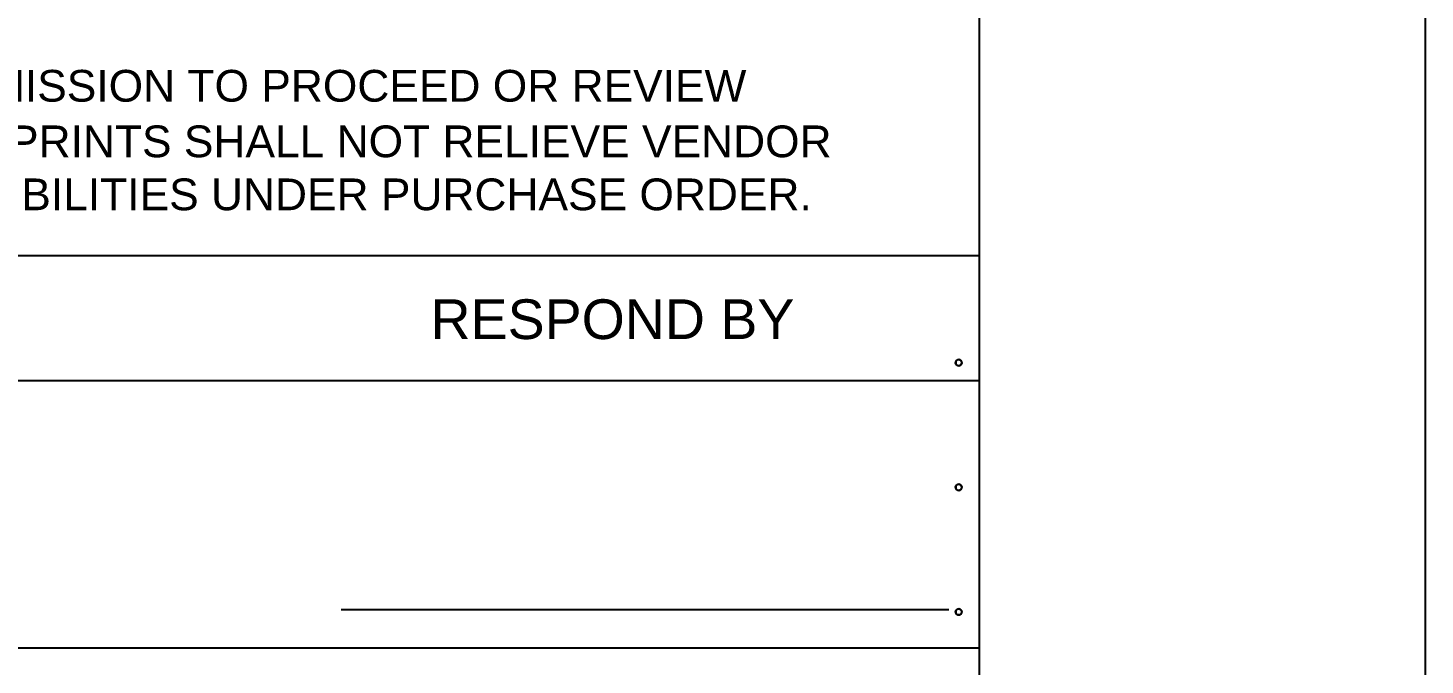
# Model space of a CAD drawing. Header units: millimetres. Extents: x -74 to 521, y -177 to 244.
# Drawn here: x 473.94 to 521.04, y -22.75 to -1.28 of the extents above; entities that cross this region are included whole.
import ezdxf

# ---------------------------------------------------------------- set-up
doc = ezdxf.new("R2010")
doc.units = ezdxf.units.MM
doc.styles.add('Arial', font='ARIAL.TTF', dxfattribs={"height": 0.2})

# ---------------------------------------------------------------- blocks, each defined once
blk = doc.blocks.new('Unknown-251777438-5465')
at = {"color": 7, "linetype": 'Continuous'}
for p, q in [((521.041, 244.179), (521.041, -176.527)), ((506.005, 229.156), (506.005, -161.504)), ((506.005, 30.331), (506.005, -161.504))]:
    blk.add_line(p, q, dxfattribs=at)
blk = doc.blocks.new('Unknown-251777438-5458')
at = {"color": 7, "linetype": 'Continuous'}
for p, q in [((506.016, -161.364), (506.016, 28.708)), ((426.834, -8.952), (506.016, -8.952)), ((426.834, -13.157), (506.016, -13.157)), ((484.494, -20.878), (504.989, -20.878)), ((426.834, -22.17), (506.016, -22.17))]:
    blk.add_line(p, q, dxfattribs=at)
for centre in [(505.32, -12.562), (505.321, -12.562), (505.321, -12.562), (505.32, -16.762), (505.321, -16.762), (505.321, -16.762), (505.32, -20.962), (505.321, -20.962), (505.321, -20.962)]:
    blk.add_circle(centre, 0.105, dxfattribs=at)
for centre, start, end in [((505.32, -12.562), 0, 180), ((505.32, -12.562), 180, 0), ((505.321, -12.562), 0, 180), ((505.321, -12.562), 180, 0), ((505.32, -16.762), 0, 180), ((505.32, -16.762), 180, 0), ((505.321, -16.762), 0, 180), ((505.321, -16.762), 180, 0), ((505.32, -20.962), 0, 180), ((505.32, -20.962), 180, 0), ((505.321, -20.962), 0, 180), ((505.321, -20.962), 180, 0)]:
    blk.add_arc(centre, 0.105, start, end, dxfattribs=at)
at = {"color": 7, "linetype": 'Continuous', "style": 'Arial'}
for s, p in [("PURCHASER'S PERMISSION TO PROCEED OR REVIEW", (458.44, -3.762)), ('TAKEN ON VENDOR PRINTS SHALL NOT RELIEVE VENDOR', (458.44, -5.635)), ('FROM ITS RESPONSIBILITIES UNDER PURCHASE ORDER.', (458.44, -7.422))]:
    blk.add_text(s, height=1.06969, dxfattribs=at).set_placement(p)
at = {"color": 7, "linetype": 'Continuous', "style": 'Arial', "width": 1.000637}
blk.add_text('RESPOND BY', height=1.3388, dxfattribs=at).set_placement((487.51, -11.765))

msp = doc.modelspace()

# ---------------------------------------------------------------- block references
for name in ['Unknown-251777438-5465', 'Unknown-251777438-5458']:
    msp.add_blockref(name, (0, 0))

doc.saveas('drawing.dxf')
